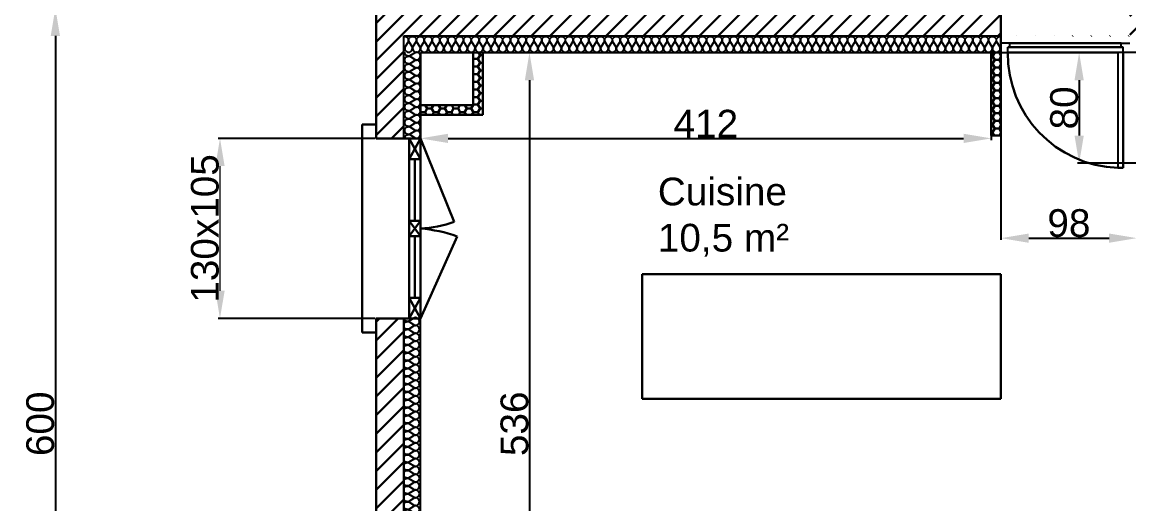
# Model space of a CAD drawing. Header units: millimetres. Extents: x -255 to 11976, y -437 to 3955.
# Drawn here: x -254 to 544, y 463 to 810 of the extents above; entities that cross this region are included whole.
import ezdxf

# ---------------------------------------------------------------- set-up
doc = ezdxf.new("R2010")
doc.units = ezdxf.units.MM
for name, color, linetype in [('Cloisons', 8, 'Continuous'), ('Cotation', 7, 'Continuous'), ('Isolation', 6, 'Continuous'), ('MenuisInt', 4, 'Continuous'), ('Texte', 7, 'Continuous')]:
    doc.layers.add(name, color=color, linetype=linetype)
doc.layers.add('IlotCentralCuisine', color=5, linetype='Continuous', lineweight=5)
doc.layers.add('MenuisExt', color=140, linetype='Continuous', lineweight=18)
doc.styles.get("Standard").update_dxf_attribs({"font": 'Arial.ttf'})
doc.dimstyles.new('ISO-25', dxfattribs={"dimtxt": 2.5, "dimasz": 2.5, "dimexe": 1.25, "dimexo": 0.625, "dimtad": 1, "dimtxsty": 'Standard', "dimcen": 2.5, "dimadec": 0, "dimazin": 0, "dimtfac": 1, "dimtmove": 0, "dimatfit": 3, "dimfxl": 1, "dimarcsym": 0})

# ---------------------------------------------------------------- blocks, each defined once
blk = doc.blocks.new('*U10')
at = {"flags": 128}
for points in [[(0, 1, -0.505863), (0.239, 0.676), (0.009, 0.318, 1.322645), (0.491, 0.318), (0.261, 0.676, -0.505863), (0.5, 1)], [(0.5, 1, -0.505863), (0.739, 0.676), (0.509, 0.318, 1.322645), (0.991, 0.318), (0.761, 0.676, -0.505863), (1, 1)], [(1, 1, -0.505863), (1.239, 0.676), (1.009, 0.318, 1.322645), (1.491, 0.318), (1.261, 0.676, -0.505863), (1.5, 1)], [(1.5, 1, -0.505863), (1.739, 0.676), (1.509, 0.318, 1.322645), (1.991, 0.318), (1.761, 0.676, -0.505863), (2, 1)], [(2, 1, -0.505863), (2.239, 0.676), (2.009, 0.318, 1.322645), (2.491, 0.318), (2.261, 0.676, -0.505863), (2.5, 1)], [(2.5, 1, -0.505863), (2.739, 0.676), (2.509, 0.318, 1.322645), (2.991, 0.318), (2.761, 0.676, -0.505863), (3, 1)], [(3, 1, -0.505863), (3.239, 0.676), (3.009, 0.318, 1.322645), (3.491, 0.318), (3.261, 0.676, -0.505863), (3.5, 1)], [(3.5, 1, -0.505863), (3.739, 0.676), (3.509, 0.318, 1.322645), (3.991, 0.318), (3.761, 0.676, -0.505863), (4, 1)], [(4, 1, -0.505863), (4.239, 0.676), (4.009, 0.318, 1.322645), (4.491, 0.318), (4.261, 0.676, -0.505863), (4.5, 1)], [(4.5, 1, -0.505863), (4.739, 0.676), (4.509, 0.318, 1.322645), (4.991, 0.318), (4.761, 0.676, -0.505863), (5, 1)], [(5, 1, -0.505863), (5.239, 0.676), (5.009, 0.318, 1.322645), (5.491, 0.318), (5.261, 0.676, -0.505863), (5.5, 1)]]:
    blk.add_lwpolyline(points, format="xyb", dxfattribs=at)
blk = doc.blocks.new('*D27')
at = {"layer": 'Cotation', "color": 0, "lineweight": -2, "transparency": 16777216}
for p, q in [((0.51, 820.31), (-231.52, 820.31)), ((-230.27, 800.31), (-230.27, 240.31)), ((0.51, 220.31), (-231.52, 220.31))]:
    blk.add_line(p, q, dxfattribs=at)
at = {"layer": 'Cotation', "color": 0, "lineweight": 30, "transparency": 16777216}
for points in [[(-233.6, 800.31), (-226.93, 800.31), (-230.27, 820.31)], [(-233.6, 240.31), (-226.93, 240.31), (-230.27, 220.31)]]:
    blk.add_solid(points, dxfattribs=at)
at = {"layer": 'Defpoints', "color": 0, "lineweight": 30, "transparency": 16777216}
for p in [(1.13, 820.31), (-230.27, 220.31), (1.13, 220.31)]:
    blk.add_point(p, dxfattribs=at)
at = {"layer": 'Cotation', "color": 0, "lineweight": 30, "transparency": 16777216, "insert": (-241.1, 520.31), "char_height": 20, "attachment_point": 5, "rotation": 90}
blk.add_mtext('600', dxfattribs=at)
blk = doc.blocks.new('*D41')
at = {"layer": 'Cotation', "color": 0, "lineweight": -2, "transparency": 16777216}
for p, q in [((0.51, 726.31), (-112.7, 726.31)), ((0.51, 596.31), (-112.7, 596.31))]:
    blk.add_line(p, q, dxfattribs=at)
at = {"layer": 'Cotation', "color": 0, "lineweight": 9, "transparency": 16777216}
blk.add_line((-111.45, 706.31), (-111.45, 616.31), dxfattribs=at)
at = {"layer": 'Cotation', "color": 0, "lineweight": 30, "transparency": 16777216}
for points in [[(-114.78, 706.31), (-108.11, 706.31), (-111.45, 726.31)], [(-114.78, 616.31), (-108.11, 616.31), (-111.45, 596.31)]]:
    blk.add_solid(points, dxfattribs=at)
at = {"layer": 'Defpoints', "color": 0, "lineweight": 30, "transparency": 16777216}
for p in [(1.13, 726.31), (-111.45, 596.31), (1.13, 596.31)]:
    blk.add_point(p, dxfattribs=at)
at = {"layer": 'Cotation', "color": 0, "lineweight": 30, "transparency": 16777216, "insert": (-122.29, 661.31), "char_height": 20, "attachment_point": 5, "rotation": 90}
blk.add_mtext('130x105', dxfattribs=at)
blk = doc.blocks.new('*D49')
at = {"layer": 'Cotation', "color": 0, "lineweight": -2, "transparency": 16777216}
for p, q in [((33.76, 788.31), (113.13, 788.31)), ((33.76, 252.31), (113.13, 252.31))]:
    blk.add_line(p, q, dxfattribs=at)
at = {"layer": 'Cotation', "color": 0, "lineweight": -3, "transparency": 16777216}
blk.add_line((111.88, 768.31), (111.88, 272.31), dxfattribs=at)
at = {"layer": 'Cotation', "color": 0, "lineweight": 30, "transparency": 16777216}
for points in [[(108.55, 768.31), (115.21, 768.31), (111.88, 788.31)], [(108.55, 272.31), (115.21, 272.31), (111.88, 252.31)]]:
    blk.add_solid(points, dxfattribs=at)
at = {"layer": 'Defpoints', "color": 0, "lineweight": 30, "transparency": 16777216}
for p in [(33.13, 788.31), (33.13, 252.31), (111.88, 252.31)]:
    blk.add_point(p, dxfattribs=at)
at = {"layer": 'Cotation', "color": 0, "lineweight": 30, "transparency": 16777216, "insert": (101.12, 520.31), "char_height": 20, "attachment_point": 5, "rotation": 90}
blk.add_mtext('536', dxfattribs=at)
blk = doc.blocks.new('*D72')
at = {"layer": 'Cotation', "color": 0, "lineweight": -2, "transparency": 16777216}
for p, q in [((33.13, 787.68), (33.13, 725.06)), ((445.13, 787.68), (445.13, 725.06))]:
    blk.add_line(p, q, dxfattribs=at)
at = {"layer": 'Cotation', "color": 0, "transparency": 16777216}
blk.add_line((53.13, 726.31), (425.13, 726.31), dxfattribs=at)
at = {"layer": 'Cotation', "color": 0, "lineweight": 30, "transparency": 16777216}
for points in [[(53.13, 729.64), (53.13, 722.97), (33.13, 726.31)], [(425.13, 729.64), (425.13, 722.97), (445.13, 726.31)]]:
    blk.add_solid(points, dxfattribs=at)
at = {"layer": 'Defpoints', "color": 0, "lineweight": 30, "transparency": 16777216}
for p in [(33.13, 788.31), (445.13, 788.31), (445.13, 726.31)]:
    blk.add_point(p, dxfattribs=at)
at = {"layer": 'Cotation', "color": 0, "lineweight": 30, "transparency": 16777216, "insert": (239.13, 736.93), "char_height": 20, "attachment_point": 5}
blk.add_mtext('412', dxfattribs=at)
blk = doc.blocks.new('*D73')
at = {"layer": 'Cotation', "color": 0, "lineweight": -2, "transparency": 16777216}
for p, q in [((452.13, 787.68), (452.13, 653.05)), ((550.13, 785.68), (550.13, 653.05))]:
    blk.add_line(p, q, dxfattribs=at)
at = {"layer": 'Cotation', "color": 0, "transparency": 16777216}
blk.add_line((472.13, 654.3), (530.13, 654.3), dxfattribs=at)
at = {"layer": 'Cotation', "color": 0, "lineweight": 30, "transparency": 16777216}
for points in [[(472.13, 657.63), (472.13, 650.97), (452.13, 654.3)], [(530.13, 657.63), (530.13, 650.97), (550.13, 654.3)]]:
    blk.add_solid(points, dxfattribs=at)
at = {"layer": 'Defpoints', "color": 0, "lineweight": 30, "transparency": 16777216}
for p in [(452.13, 788.31), (550.13, 786.31), (550.13, 654.3)]:
    blk.add_point(p, dxfattribs=at)
at = {"layer": 'Cotation', "color": 0, "lineweight": 30, "transparency": 16777216, "insert": (501.13, 665.06), "char_height": 20, "attachment_point": 5}
blk.add_mtext('98', dxfattribs=at)
blk = doc.blocks.new('*D78')
at = {"layer": 'Cotation', "color": 0, "lineweight": -2, "transparency": 16777216}
for p, q in [((549.51, 788.31), (507.27, 788.31)), ((508.52, 768.31), (508.52, 728.31)), ((549.51, 708.31), (507.27, 708.31))]:
    blk.add_line(p, q, dxfattribs=at)
at = {"layer": 'Cotation', "color": 0, "lineweight": 30, "transparency": 16777216}
for points in [[(505.19, 768.31), (511.86, 768.31), (508.52, 788.31)], [(505.19, 728.31), (511.86, 728.31), (508.52, 708.31)]]:
    blk.add_solid(points, dxfattribs=at)
at = {"layer": 'Defpoints', "color": 0, "lineweight": 30, "transparency": 16777216}
for p in [(550.13, 788.31), (508.52, 708.31), (550.13, 708.31)]:
    blk.add_point(p, dxfattribs=at)
at = {"layer": 'Cotation', "color": 0, "lineweight": 30, "transparency": 16777216, "insert": (497.76, 748.31), "char_height": 20, "attachment_point": 5, "rotation": 90}
blk.add_mtext('80', dxfattribs=at)
blk = doc.blocks.new('*U91')
at = {"flags": 128}
for points in [[(0, 1, -0.505863), (0.239, 0.676), (0.009, 0.318, 1.322645), (0.491, 0.318), (0.261, 0.676, -0.505863), (0.5, 1)], [(0.5, 1, -0.505863), (0.739, 0.676), (0.509, 0.318, 1.322645), (0.991, 0.318), (0.761, 0.676, -0.505863), (1, 1)], [(1, 1, -0.505863), (1.239, 0.676), (1.009, 0.318, 1.322645), (1.491, 0.318), (1.261, 0.676, -0.505863), (1.5, 1)], [(1.5, 1, -0.505863), (1.739, 0.676), (1.509, 0.318, 1.322645), (1.991, 0.318), (1.761, 0.676, -0.505863), (2, 1)], [(2, 1, -0.505863), (2.239, 0.676), (2.009, 0.318, 1.322645), (2.491, 0.318), (2.261, 0.676, -0.505863), (2.5, 1)], [(2.5, 1, -0.505863), (2.739, 0.676), (2.509, 0.318, 1.322645), (2.991, 0.318), (2.761, 0.676, -0.505863), (3, 1)], [(3, 1, -0.505863), (3.239, 0.676), (3.009, 0.318, 1.322645), (3.491, 0.318), (3.261, 0.676, -0.505863), (3.5, 1)], [(3.5, 1, -0.505863), (3.739, 0.676), (3.509, 0.318, 1.322645), (3.991, 0.318), (3.761, 0.676, -0.505863), (4, 1)], [(4, 1, -0.505863), (4.239, 0.676), (4.009, 0.318, 1.322645), (4.491, 0.318), (4.261, 0.676, -0.505863), (4.5, 1)], [(4.5, 1, -0.505863), (4.739, 0.676), (4.509, 0.318, 1.322645), (4.991, 0.318), (4.761, 0.676, -0.505863), (5, 1)], [(5, 1, -0.505863), (5.239, 0.676), (5.009, 0.318, 1.322645), (5.491, 0.318), (5.261, 0.676, -0.505863), (5.5, 1)], [(5.5, 1, -0.505863), (5.739, 0.676), (5.509, 0.318, 1.322645), (5.991, 0.318), (5.761, 0.676, -0.505863), (6, 1)], [(6, 1, -0.505863), (6.239, 0.676), (6.009, 0.318, 1.322645), (6.491, 0.318), (6.261, 0.676, -0.505863), (6.5, 1)], [(6.5, 1, -0.505863), (6.739, 0.676), (6.509, 0.318, 1.322645), (6.991, 0.318), (6.761, 0.676, -0.505863), (7, 1)], [(7, 1, -0.505863), (7.239, 0.676), (7.009, 0.318, 1.322645), (7.491, 0.318), (7.261, 0.676, -0.505863), (7.5, 1)], [(7.5, 1, -0.505863), (7.739, 0.676), (7.509, 0.318, 1.322645), (7.991, 0.318), (7.761, 0.676, -0.505863), (8, 1)], [(8, 1, -0.505863), (8.239, 0.676), (8.009, 0.318, 1.322645), (8.491, 0.318), (8.261, 0.676, -0.505863), (8.5, 1)], [(8.5, 1, -0.505863), (8.739, 0.676), (8.509, 0.318, 1.322645), (8.991, 0.318), (8.761, 0.676, -0.505863), (9, 1)], [(9, 1, -0.505863), (9.239, 0.676), (9.009, 0.318, 1.322645), (9.491, 0.318), (9.261, 0.676, -0.505863), (9.5, 1)], [(9.5, 1, -0.505863), (9.739, 0.676), (9.509, 0.318, 1.322645), (9.991, 0.318), (9.761, 0.676, -0.505863), (10, 1)], [(10, 1, -0.505863), (10.239, 0.676), (10.009, 0.318, 1.322645), (10.491, 0.318), (10.261, 0.676, -0.505863), (10.5, 1)], [(10.5, 1, -0.505863), (10.739, 0.676), (10.509, 0.318, 1.322645), (10.991, 0.318), (10.761, 0.676, -0.505863), (11, 1)], [(11, 1, -0.505863), (11.239, 0.676), (11.009, 0.318, 1.322645), (11.491, 0.318), (11.261, 0.676, -0.505863), (11.5, 1)], [(11.5, 1, -0.505863), (11.739, 0.676), (11.509, 0.318, 1.322645), (11.991, 0.318), (11.761, 0.676, -0.505863), (12, 1)], [(12, 1, -0.505863), (12.239, 0.676), (12.009, 0.318, 1.322645), (12.491, 0.318), (12.261, 0.676, -0.505863), (12.5, 1)], [(12.5, 1, -0.505863), (12.739, 0.676), (12.509, 0.318, 1.322645), (12.991, 0.318), (12.761, 0.676, -0.505863), (13, 1)], [(13, 1, -0.505863), (13.239, 0.676), (13.009, 0.318, 1.322645), (13.491, 0.318), (13.261, 0.676, -0.505863), (13.5, 1)], [(13.5, 1, -0.505863), (13.739, 0.676), (13.509, 0.318, 1.322645), (13.991, 0.318), (13.761, 0.676, -0.505863), (14, 1)], [(14, 1, -0.505863), (14.239, 0.676), (14.009, 0.318, 1.322645), (14.491, 0.318), (14.261, 0.676, -0.505863), (14.5, 1)], [(14.5, 1, -0.505863), (14.739, 0.676), (14.509, 0.318, 1.322645), (14.991, 0.318), (14.761, 0.676, -0.505863), (15, 1)], [(15, 1, -0.505863), (15.239, 0.676), (15.009, 0.318, 1.322645), (15.491, 0.318), (15.261, 0.676, -0.505863), (15.5, 1)], [(15.5, 1, -0.505863), (15.739, 0.676), (15.509, 0.318, 1.322645), (15.991, 0.318), (15.761, 0.676, -0.505863), (16, 1)], [(16, 1, -0.505863), (16.239, 0.676), (16.009, 0.318, 1.322645), (16.491, 0.318), (16.261, 0.676, -0.505863), (16.5, 1)], [(16.5, 1, -0.505863), (16.739, 0.676), (16.509, 0.318, 1.322645), (16.991, 0.318), (16.761, 0.676, -0.505863), (17, 1)], [(17, 1, -0.505863), (17.239, 0.676), (17.009, 0.318, 1.322645), (17.491, 0.318), (17.261, 0.676, -0.505863), (17.5, 1)], [(17.5, 1, -0.505863), (17.739, 0.676), (17.509, 0.318, 1.322645), (17.991, 0.318), (17.761, 0.676, -0.505863), (18, 1)], [(18, 1, -0.505863), (18.239, 0.676), (18.009, 0.318, 1.322645), (18.491, 0.318), (18.261, 0.676, -0.505863), (18.5, 1)], [(18.5, 1, -0.505863), (18.739, 0.676), (18.509, 0.318, 1.322645), (18.991, 0.318), (18.761, 0.676, -0.505863), (19, 1)], [(19, 1, -0.505863), (19.239, 0.676), (19.009, 0.318, 1.322645), (19.491, 0.318), (19.261, 0.676, -0.505863), (19.5, 1)], [(19.5, 1, -0.505863), (19.739, 0.676), (19.509, 0.318, 1.322645), (19.991, 0.318), (19.761, 0.676, -0.505863), (20, 1)], [(20, 1, -0.505863), (20.239, 0.676), (20.009, 0.318, 1.322645), (20.491, 0.318), (20.261, 0.676, -0.505863), (20.5, 1)], [(20.5, 1, -0.505863), (20.739, 0.676), (20.509, 0.318, 1.322645), (20.991, 0.318), (20.761, 0.676, -0.505863), (21, 1)], [(21, 1, -0.505863), (21.239, 0.676), (21.009, 0.318, 1.322645), (21.491, 0.318), (21.261, 0.676, -0.505863), (21.5, 1)], [(21.5, 1, -0.505863), (21.739, 0.676), (21.509, 0.318, 1.322645), (21.991, 0.318), (21.761, 0.676, -0.505863), (22, 1)], [(22, 1, -0.505863), (22.239, 0.676), (22.009, 0.318, 1.322645), (22.491, 0.318), (22.261, 0.676, -0.505863), (22.5, 1)], [(22.5, 1, -0.505863), (22.739, 0.676), (22.509, 0.318, 1.322645), (22.991, 0.318), (22.761, 0.676, -0.505863), (23, 1)], [(23, 1, -0.505863), (23.239, 0.676), (23.009, 0.318, 1.322645), (23.491, 0.318), (23.261, 0.676, -0.505863), (23.5, 1)], [(23.5, 1, -0.505863), (23.739, 0.676), (23.509, 0.318, 1.322645), (23.991, 0.318), (23.761, 0.676, -0.505863), (24, 1)], [(24, 1, -0.505863), (24.239, 0.676), (24.009, 0.318, 1.322645), (24.491, 0.318), (24.261, 0.676, -0.505863), (24.5, 1)], [(24.5, 1, -0.505863), (24.739, 0.676), (24.509, 0.318, 1.322645), (24.991, 0.318), (24.761, 0.676, -0.505863), (25, 1)], [(25, 1, -0.505863), (25.239, 0.676), (25.009, 0.318, 1.322645), (25.491, 0.318), (25.261, 0.676, -0.505863), (25.5, 1)], [(25.5, 1, -0.505863), (25.739, 0.676), (25.509, 0.318, 1.322645), (25.991, 0.318), (25.761, 0.676, -0.505863), (26, 1)], [(26, 1, -0.505863), (26.239, 0.676), (26.009, 0.318, 1.322645), (26.491, 0.318), (26.261, 0.676, -0.505863), (26.5, 1)], [(26.5, 1, -0.505863), (26.739, 0.676), (26.509, 0.318, 1.322645), (26.991, 0.318), (26.761, 0.676, -0.505863), (27, 1)], [(27, 1, -0.505863), (27.239, 0.676), (27.009, 0.318, 1.322645), (27.491, 0.318), (27.261, 0.676, -0.505863), (27.5, 1)], [(27.5, 1, -0.505863), (27.739, 0.676), (27.509, 0.318, 1.322645), (27.991, 0.318), (27.761, 0.676, -0.505863), (28, 1)], [(28, 1, -0.505863), (28.239, 0.676), (28.009, 0.318, 1.322645), (28.491, 0.318), (28.261, 0.676, -0.505863), (28.5, 1)], [(28.5, 1, -0.505863), (28.739, 0.676), (28.509, 0.318, 1.322645), (28.991, 0.318), (28.761, 0.676, -0.505863), (29, 1)], [(29, 1, -0.505863), (29.239, 0.676), (29.009, 0.318, 1.322645), (29.491, 0.318), (29.261, 0.676, -0.505863), (29.5, 1)], [(29.5, 1, -0.505863), (29.739, 0.676), (29.509, 0.318, 1.322645), (29.991, 0.318), (29.761, 0.676, -0.505863), (30, 1)], [(30, 1, -0.505863), (30.239, 0.676), (30.009, 0.318, 1.322645), (30.491, 0.318), (30.261, 0.676, -0.505863), (30.5, 1)], [(30.5, 1, -0.505863), (30.739, 0.676), (30.509, 0.318, 1.322645), (30.991, 0.318), (30.761, 0.676, -0.505863), (31, 1)], [(31, 1, -0.505863), (31.239, 0.676), (31.009, 0.318, 1.322645), (31.491, 0.318), (31.261, 0.676, -0.505863), (31.5, 1)], [(31.5, 1, -0.505863), (31.739, 0.676), (31.509, 0.318, 1.322645), (31.991, 0.318), (31.761, 0.676, -0.505863), (32, 1)], [(32, 1, -0.505863), (32.239, 0.676), (32.009, 0.318, 1.322645), (32.491, 0.318), (32.261, 0.676, -0.505863), (32.5, 1)], [(32.5, 1, -0.505863), (32.739, 0.676), (32.509, 0.318, 1.322645), (32.991, 0.318), (32.761, 0.676, -0.505863), (33, 1)], [(33, 1, -0.505863), (33.239, 0.676), (33.009, 0.318, 1.322645), (33.491, 0.318), (33.261, 0.676, -0.505863), (33.5, 1)], [(33.5, 1, -0.505863), (33.739, 0.676), (33.509, 0.318, 1.322645), (33.991, 0.318), (33.761, 0.676, -0.505863), (34, 1)], [(34, 1, -0.505863), (34.239, 0.676), (34.009, 0.318, 1.322645), (34.491, 0.318), (34.261, 0.676, -0.505863), (34.5, 1)], [(34.5, 1, -0.505863), (34.739, 0.676), (34.509, 0.318, 1.322645), (34.991, 0.318), (34.761, 0.676, -0.505863), (35, 1)], [(35, 1, -0.505863), (35.239, 0.676), (35.009, 0.318, 1.322645), (35.491, 0.318), (35.261, 0.676, -0.505863), (35.5, 1)], [(35.5, 1, -0.505863), (35.739, 0.676), (35.509, 0.318, 1.322645), (35.991, 0.318), (35.761, 0.676, -0.505863), (36, 1)], [(36, 1, -0.505863), (36.239, 0.676), (36.009, 0.318, 1.322645), (36.491, 0.318), (36.261, 0.676, -0.505863), (36.5, 1)], [(36.5, 1, -0.505863), (36.739, 0.676), (36.509, 0.318, 1.322645), (36.991, 0.318), (36.761, 0.676, -0.505863), (37, 1)], [(37, 1, -0.505863), (37.239, 0.676), (37.009, 0.318, 1.322645), (37.491, 0.318), (37.261, 0.676, -0.505863), (37.5, 1)], [(37.5, 1, -0.505863), (37.739, 0.676), (37.509, 0.318, 1.322645), (37.991, 0.318), (37.761, 0.676, -0.505863), (38, 1)]]:
    blk.add_lwpolyline(points, format="xyb", dxfattribs=at)
blk = doc.blocks.new('*U92')
at = {"flags": 128}
for points in [[(0, 1, -0.505863), (0.239, 0.676), (0.009, 0.318, 1.322645), (0.491, 0.318), (0.261, 0.676, -0.505863), (0.5, 1)], [(0.5, 1, -0.505863), (0.739, 0.676), (0.509, 0.318, 1.322645), (0.991, 0.318), (0.761, 0.676, -0.505863), (1, 1)], [(1, 1, -0.505863), (1.239, 0.676), (1.009, 0.318, 1.322645), (1.491, 0.318), (1.261, 0.676, -0.505863), (1.5, 1)], [(1.5, 1, -0.505863), (1.739, 0.676), (1.509, 0.318, 1.322645), (1.991, 0.318), (1.761, 0.676, -0.505863), (2, 1)], [(2, 1, -0.505863), (2.239, 0.676), (2.009, 0.318, 1.322645), (2.491, 0.318), (2.261, 0.676, -0.505863), (2.5, 1)], [(2.5, 1, -0.505863), (2.739, 0.676), (2.509, 0.318, 1.322645), (2.991, 0.318), (2.761, 0.676, -0.505863), (3, 1)], [(3, 1, -0.505863), (3.239, 0.676), (3.009, 0.318, 1.322645), (3.491, 0.318), (3.261, 0.676, -0.505863), (3.5, 1)], [(3.5, 1, -0.505863), (3.739, 0.676), (3.509, 0.318, 1.322645), (3.991, 0.318), (3.761, 0.676, -0.505863), (4, 1)], [(4, 1, -0.505863), (4.239, 0.676), (4.009, 0.318, 1.322645), (4.491, 0.318), (4.261, 0.676, -0.505863), (4.5, 1)], [(4.5, 1, -0.505863), (4.739, 0.676), (4.509, 0.318, 1.322645), (4.991, 0.318), (4.761, 0.676, -0.505863), (5, 1)], [(5, 1, -0.505863), (5.239, 0.676), (5.009, 0.318, 1.322645), (5.491, 0.318), (5.261, 0.676, -0.505863), (5.5, 1)], [(5.5, 1, -0.505863), (5.739, 0.676), (5.509, 0.318, 1.322645), (5.991, 0.318), (5.761, 0.676, -0.505863), (6, 1)], [(6, 1, -0.505863), (6.239, 0.676), (6.009, 0.318, 1.322645), (6.491, 0.318), (6.261, 0.676, -0.505863), (6.5, 1)], [(6.5, 1, -0.505863), (6.739, 0.676), (6.509, 0.318, 1.322645), (6.991, 0.318), (6.761, 0.676, -0.505863), (7, 1)], [(7, 1, -0.505863), (7.239, 0.676), (7.009, 0.318, 1.322645), (7.491, 0.318), (7.261, 0.676, -0.505863), (7.5, 1)], [(7.5, 1, -0.505863), (7.739, 0.676), (7.509, 0.318, 1.322645), (7.991, 0.318), (7.761, 0.676, -0.505863), (8, 1)], [(8, 1, -0.505863), (8.239, 0.676), (8.009, 0.318, 1.322645), (8.491, 0.318), (8.261, 0.676, -0.505863), (8.5, 1)], [(8.5, 1, -0.505863), (8.739, 0.676), (8.509, 0.318, 1.322645), (8.991, 0.318), (8.761, 0.676, -0.505863), (9, 1)], [(9, 1, -0.505863), (9.239, 0.676), (9.009, 0.318, 1.322645), (9.491, 0.318), (9.261, 0.676, -0.505863), (9.5, 1)], [(9.5, 1, -0.505863), (9.739, 0.676), (9.509, 0.318, 1.322645), (9.991, 0.318), (9.761, 0.676, -0.505863), (10, 1)], [(10, 1, -0.505863), (10.239, 0.676), (10.009, 0.318, 1.322645), (10.491, 0.318), (10.261, 0.676, -0.505863), (10.5, 1)], [(10.5, 1, -0.505863), (10.739, 0.676), (10.509, 0.318, 1.322645), (10.991, 0.318), (10.761, 0.676, -0.505863), (11, 1)], [(11, 1, -0.505863), (11.239, 0.676), (11.009, 0.318, 1.322645), (11.491, 0.318), (11.261, 0.676, -0.505863), (11.5, 1)], [(11.5, 1, -0.505863), (11.739, 0.676), (11.509, 0.318, 1.322645), (11.991, 0.318), (11.761, 0.676, -0.505863), (12, 1)], [(12, 1, -0.505863), (12.239, 0.676), (12.009, 0.318, 1.322645), (12.491, 0.318), (12.261, 0.676, -0.505863), (12.5, 1)], [(12.5, 1, -0.505863), (12.739, 0.676), (12.509, 0.318, 1.322645), (12.991, 0.318), (12.761, 0.676, -0.505863), (13, 1)], [(13, 1, -0.505863), (13.239, 0.676), (13.009, 0.318, 1.322645), (13.491, 0.318), (13.261, 0.676, -0.505863), (13.5, 1)]]:
    blk.add_lwpolyline(points, format="xyb", dxfattribs=at)

msp = doc.modelspace()

# ---------------------------------------------------------------- hatches: boundary and pattern name
at = {"lineweight": 30, "transparency": 33554687}
h = msp.add_hatch(dxfattribs=at)
h.set_pattern_fill('ANSI31', color=256, scale=3)
h.paths.add_polyline_path([(291.135, 820.308), (1.135, 820.308), (1.135, 726.308), (21.135, 726.308), (21.135, 800.308), (1231.135, 800.137), (1231.135, 820.308), (1181.135, 820.308), (1091.135, 820.308), (545.135, 820.308), (545.135, 800.104), (452.135, 800.308), (452.135, 820.308)])
h.paths.add_polyline_path([(1.135, 444.308), (21.135, 444.308), (21.135, 596.308), (1.135, 596.308)])
h.paths.add_polyline_path([(21.135, 240.308), (21.135, 314.308), (1.135, 314.308), (1.135, 300.308), (1.135, 220.308), (86.135, 220.308), (86.135, 240.308)])
h.paths.add_polyline_path([(351.135, 220.308), (351.135, 0.308), (445.135, 0.308), (445.135, 20.308), (371.135, 20.308), (371.135, 220.308), (371.135, 240.308), (266.135, 240.308), (266.135, 220.308)])
h.paths.add_polyline_path([(845.135, 20.308), (845.135, 0.308), (955.135, 0.308), (955.135, 20.308)])
h.paths.add_polyline_path([(1061.135, 20.308), (1061.135, 0.308), (1141.135, 0.308), (1141.135, 75.308), (1121.135, 75.308), (1121.135, 20.308)])
h.paths.add_polyline_path([(1121.135, 145.308), (1141.135, 145.308), (1141.135, 220.308), (1226.135, 220.308), (1226.135, 240.308), (1121.135, 240.308)])
h.paths.add_polyline_path([(1491.135, 220.308), (1491.135, 820.308), (1301.135, 820.308), (1301.135, 800.308), (1471.135, 800.308), (1471.135, 240.308), (1406.135, 240.308), (1406.135, 220.308)])
at = {"layer": 'Cloisons', "lineweight": 30, "transparency": 33554687}
h = msp.add_hatch(dxfattribs=at)
h.set_pattern_fill('HONEY', color=256)
h.paths.add_polyline_path([(78.134, 788.308), (71.135, 788.308), (71.135, 750.308), (33.135, 750.308), (33.135, 743.308), (78.135, 743.308)])
h = msp.add_hatch(dxfattribs=at)
h.set_pattern_fill('HONEY', color=256)
h.set_pattern_definition([(0, (0, 2), (4.7625, 2.749631), [3.175, -6.35]), (120, (0, 2), (-4.7625, 2.749631), [3.175, -6.35]), (60, (0, 2), (1e-08, 5.499261), [-6.35, 3.175])])
h.paths.add_polyline_path([(452.135, 788.308), (445.135, 788.308), (445.135, 728.308), (452.135, 728.308)])

# ---------------------------------------------------------------- linework, layer by layer
at = {"lineweight": 30}
for p, q in [((1.135, 726.308), (1.135, 820.308)), ((452.135, 786.308), (452.135, 820.308)), ((-8.865, 586.308), (-8.865, 736.308)), ((-8.865, 736.308), (1.135, 736.308)), ((1.135, 736.308), (1.135, 726.308)), ((33.135, 726.308), (1.135, 726.308)), ((1.135, 444.308), (1.135, 596.308)), ((1.135, 596.308), (33.135, 596.308)), ((21.135, 596.308), (21.135, 444.308)), ((1.135, 586.308), (-8.865, 586.308))]:
    msp.add_line(p, q, dxfattribs=at)
for p, q in [((21.135, 800.308), (452.135, 800.308)), ((21.135, 726.308), (21.135, 800.308))]:
    msp.add_line(p, q)
at = {"layer": 'Cloisons', "lineweight": 30}
for p, q in [((71.135, 750.308), (71.135, 788.308)), ((78.135, 743.308), (78.134, 788.447)), ((445.135, 728.308), (445.135, 788.308)), ((445.135, 788.308), (452.135, 788.308)), ((452.135, 788.308), (452.135, 728.308)), ((33.135, 750.308), (71.135, 750.308)), ((78.135, 743.308), (33.135, 743.308)), ((445.135, 728.308), (452.135, 728.308))]:
    msp.add_line(p, q, dxfattribs=at)
at = {"layer": 'IlotCentralCuisine', "lineweight": 30}
for p, q in [((452.135, 628.308), (193.135, 628.308)), ((193.135, 628.308), (193.135, 538.308)), ((452.135, 538.308), (452.135, 628.308)), ((193.135, 538.308), (452.135, 538.308))]:
    msp.add_line(p, q, dxfattribs=at)
at = {"layer": 'Isolation', "lineweight": 30}
msp.add_line((33.135, 726.308), (33.135, 788.308), dxfattribs=at)
at = {"layer": 'Isolation'}
for p, q in [((33.135, 788.308), (452.135, 788.308)), ((33.135, 444.308), (33.135, 596.308))]:
    msp.add_line(p, q, dxfattribs=at)
at = {"layer": 'MenuisExt', "lineweight": 30}
for p, q in [((25.135, 711.281), (25.135, 726.281)), ((25.135, 711.281), (33.135, 726.281)), ((25.135, 726.281), (33.135, 711.281)), ((33.135, 726.281), (33.135, 711.281)), ((33.135, 726.281), (57.615, 666.067)), ((33.135, 711.281), (25.135, 711.281)), ((25.135, 711.281), (25.135, 611.281)), ((25.135, 711.281), (25.135, 661.281)), ((29.135, 666.781), (29.135, 711.281)), ((33.135, 711.281), (33.135, 611.281)), ((33.135, 666.781), (25.135, 666.781)), ((25.135, 655.781), (33.135, 666.781)), ((25.135, 666.781), (33.135, 655.781)), ((33.135, 655.781), (33.135, 666.781)), ((25.135, 661.281), (25.135, 655.781)), ((25.135, 655.781), (33.135, 655.781)), ((29.135, 655.781), (29.135, 611.281)), ((33.135, 596.281), (59.788, 655.565)), ((33.135, 611.281), (25.135, 611.281)), ((25.135, 611.281), (25.135, 596.281)), ((25.135, 596.281), (33.135, 611.281)), ((25.135, 611.281), (33.135, 596.281)), ((33.135, 596.281), (33.135, 611.281))]:
    msp.add_line(p, q, dxfattribs=at)
for centre, radius, start, end in [((29.756, 743.203), 82.013, 272.360923, 289.857964), ((24.586, 556.036), 105.571, 70.522381, 85.355614)]:
    msp.add_arc(centre, radius, start, end, dxfattribs=at)
at = {"layer": 'MenuisInt'}
for p, q in [((452.135, 795.098), (452.135, 788.308)), ((458.44, 795.098), (452.135, 795.098)), ((456.985, 788.308), (456.985, 792.188)), ((456.985, 792.188), (458.44, 792.188)), ((458.44, 792.188), (458.44, 795.098)), ((538.83, 795.098), (545.135, 795.098)), ((538.83, 792.188), (538.83, 795.098)), ((540.285, 792.188), (538.83, 792.188)), ((540.285, 788.308), (540.285, 792.188)), ((452.135, 788.308), (456.985, 788.308)), ((540.285, 788.308), (536.405, 788.308)), ((536.405, 788.308), (536.405, 705.008)), ((545.135, 788.308), (540.285, 788.308)), ((540.285, 707.798), (540.285, 788.308))]:
    msp.add_line(p, q, dxfattribs=at)
at = {"layer": 'MenuisInt', "lineweight": 30}
for p, q in [((540.285, 792.188), (456.985, 792.188)), ((538.83, 795.098), (458.44, 795.098)), ((536.405, 788.308), (456.985, 788.308)), ((540.285, 788.308), (540.285, 705.008)), ((540.285, 705.008), (536.405, 705.008))]:
    msp.add_line(p, q, dxfattribs=at)
msp.add_arc((539.534, 787.502), 82.553, 179.440699, 267.827424, dxfattribs=at)

# ---------------------------------------------------------------- block references
at = {"layer": 'Isolation', "lineweight": 30, "xscale": 11.30975603551797, "yscale": 11.30975603551797, "zscale": 11.30975603551797}
msp.add_blockref('*U91', (21.825, 788.511), dxfattribs=at)
at = {"layer": 'Isolation', "lineweight": 30, "xscale": 11.30975603551797, "yscale": 11.30975603551797, "zscale": 11.30975603551797, "rotation": 90}
for name, p in [('*U10', (33.135, 726.308)), ('*U92', (32.444, 444.308))]:
    msp.add_blockref(name, p, dxfattribs=at)

# ---------------------------------------------------------------- texts
at = {"layer": 'Texte', "lineweight": 30, "insert": (204.495, 697.974), "char_height": 20, "attachment_point": 1}
msp.add_mtext_dynamic_manual_height_columns('Cuisine\\P10,5 m²', width=104.01035, gutter_width=12.5, heights=[70.47], dxfattribs=at)

# ---------------------------------------------------------------- dimensions: what is measured, and where the dimension line sits
at = {"layer": 'Cotation', "lineweight": 30}
for base, p1, p2, override, picture, middle in [((-230.268, 220.308), (1.135, 820.308), (1.135, 220.308), {"dimtxt": 20, "dimasz": 20}, '*D27', (-241.104, 520.308)), ((111.879, 252.308), (33.135, 788.308), (33.135, 252.308), {"dimtxt": 20, "dimasz": 20, "dimlwd": 65533}, '*D49', (101.117, 520.308)), ((508.524, 708.308), (550.135, 788.308), (550.135, 708.308), {"dimtxt": 20, "dimasz": 20}, '*D78', (497.763, 748.308))]:
    dim = msp.add_linear_dim(base=base, p1=p1, p2=p2, angle=90, dimstyle='ISO-25', override=override, dxfattribs=at)
    dim.commit()
    dim.dimension.update_dxf_attribs({"geometry": picture, "text_midpoint": middle})
for base, p1, p2, picture, middle in [((445.135, 726.308), (33.135, 788.308), (445.135, 788.308), '*D72', (239.135, 736.933)), ((550.135, 654.3), (452.135, 788.308), (550.135, 786.308), '*D73', (501.135, 665.061))]:
    dim = msp.add_linear_dim(base=base, p1=p1, p2=p2, dimstyle='ISO-25', override={"dimtxt": 20, "dimasz": 20, "dimlwd": 65535}, dxfattribs=at)
    dim.commit()
    dim.dimension.update_dxf_attribs({"geometry": picture, "text_midpoint": middle})
dim = msp.add_linear_dim(base=(-111.448, 596.308), p1=(1.135, 726.308), p2=(1.135, 596.308), angle=90, text='<>x105', dimstyle='ISO-25', override={"dimtxt": 20, "dimasz": 20, "dimlwd": 9}, dxfattribs=at)
dim.commit()
dim.dimension.update_dxf_attribs({"geometry": '*D41', "text_midpoint": (-122.292, 661.308)})

doc.saveas('drawing.dxf')
